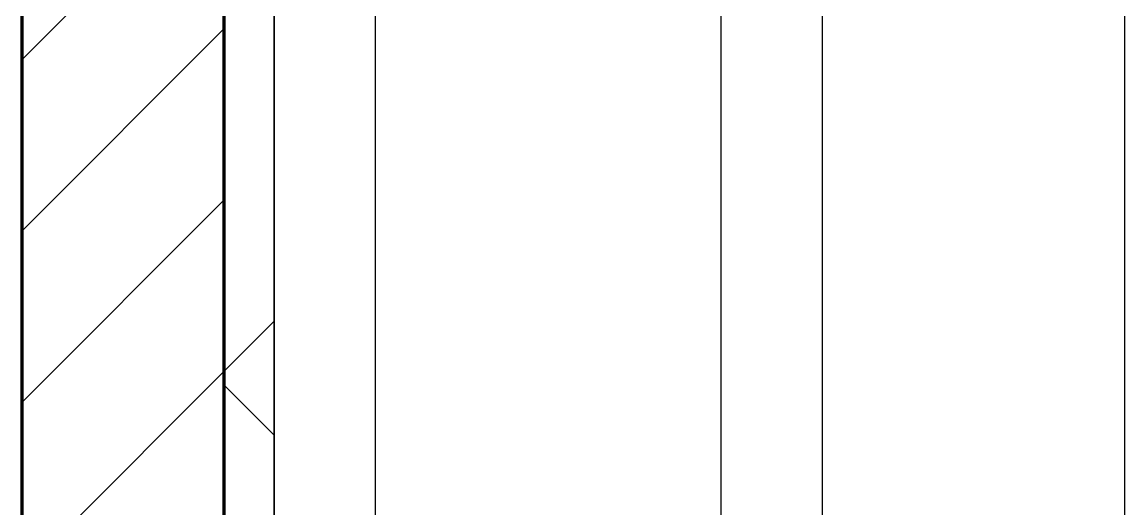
# Model space of a CAD drawing. Header units: millimetres. Extents: x -920231 to -841213, y -17301 to 22361.
# Drawn here: x -871207 to -870114, y 7932 to 8414 of the extents above; entities that cross this region are included whole.
import ezdxf
from ezdxf.xclip import XClip

# ---------------------------------------------------------------- set-up
doc = ezdxf.new("R2010")
doc.units = ezdxf.units.MM
doc.header["$XCLIPFRAME"] = 0
doc.layers.add('000 - WIPEOUT', color=250, linetype='Continuous')
doc.layers.add('A11_ALU.SOLID SHEET', color=2, linetype='Continuous')
for name, color, linetype, lineweight in [('A-WALL', 5, 'Continuous', 35), ('A-WALL-FNSH', 2, 'Continuous', 35), ('A-WALL-PATT', 1, 'Continuous', 35)]:
    doc.layers.add(name, color=color, linetype=linetype, lineweight=lineweight)

# ---------------------------------------------------------------- blocks, each defined once
blk = doc.blocks.new('*U1950')
at = {"color": 3}
blk.add_wipeout([(-837.5, 6950), (837.5, 6950), (837.5, 6650), (-837.5, 6650)], dxfattribs=at).dxf.layer = '000 - WIPEOUT'
at = {"layer": 'A11_ALU.SOLID SHEET', "color": 0, "linetype": 'ByBlock'}
blk.add_lwpolyline([(-837.5, 6650), (837.5, 6650), (837.5, 6950), (-837.5, 6950)], close=True, dxfattribs=at)
blk = doc.blocks.new('*U1835')
at = {"layer": 'Defpoints'}
blk.add_point((0, 0), dxfattribs=at)
blk.add_wipeout([(837.5, 250), (837.5, 593), (-837.5, 593), (-837.5, 250)]).dxf.layer = '000 - WIPEOUT'
at = {"layer": 'A11_ALU.SOLID SHEET', "color": 0}
blk.add_lwpolyline([(837.5, 250), (837.5, 593), (-837.5, 593), (-837.5, 250)], close=True, dxfattribs=at)
at = {"layer": 'Defpoints'}
blk.add_point((0, 400), dxfattribs=at)
blk = doc.blocks.new('*U1969')
at = {"layer": 'A11_ALU.SOLID SHEET', "linetype": 'ByBlock', "rotation": 90}
blk.add_blockref('*U1950', (-118782, 4782.5), dxfattribs=at)
at = {"layer": 'A11_ALU.SOLID SHEET', "color": 0, "linetype": 'ByBlock', "rotation": 90}
blk.add_blockref('*U1835', (-125582, 4782.5), dxfattribs=at)

msp = doc.modelspace()

# ---------------------------------------------------------------- block references
ref = msp.add_blockref('*U1969', (-744682.4, 3579))
XClip(ref).set_block_clipping_path([(-170955.001718735, -20880.0077451951), (-101425.4223389953, 14393.0014498747)])

# ---------------------------------------------------------------- next in the draw order: hatches: boundary and pattern name
at = {"layer": 'A-WALL-PATT', "lineweight": 9}
h = msp.add_hatch(dxfattribs=at)
h.set_pattern_fill('FP_2', color=256, style=0, pattern_type=2)
h.set_pattern_definition([(45, (0, 0), (-84.852814, 84.852814), [])])
h.paths.add_polyline_path([(-871207.4, 4079), (-871007.4, 4079), (-871007.4, 9737), (-871207.4, 9737), (-871207.4, 5080.9)])
h = msp.add_hatch(dxfattribs=at)
h.set_pattern_fill('FP_3', color=256, style=0, pattern_type=2)
h.set_pattern_definition([(45, (0, 0), (-212.13203, 212.13203), []), (135, (0, 0), (-212.13203, -212.13203), [])])
h.paths.add_polyline_path([(-870957.4, 4129), (-870957.4, 9537), (-871007.4, 9537), (-871007.4, 4129)])

# ---------------------------------------------------------------- next in the draw order: linework, layer by layer
at = {"layer": 'A-WALL', "color": 7, "lineweight": 70}
for p, q in [((-871207.4, 4079), (-871207.4, 9737)), ((-871007.4, 9537), (-871007.4, 4129))]:
    msp.add_line(p, q, dxfattribs=at)
at = {"layer": 'A-WALL-FNSH', "color": 250}
for p, q in [((-871007.4, 4129), (-871007.4, 9537)), ((-870957.4, 9537), (-870957.4, 4129))]:
    msp.add_line(p, q, dxfattribs=at)

doc.saveas('drawing.dxf')
